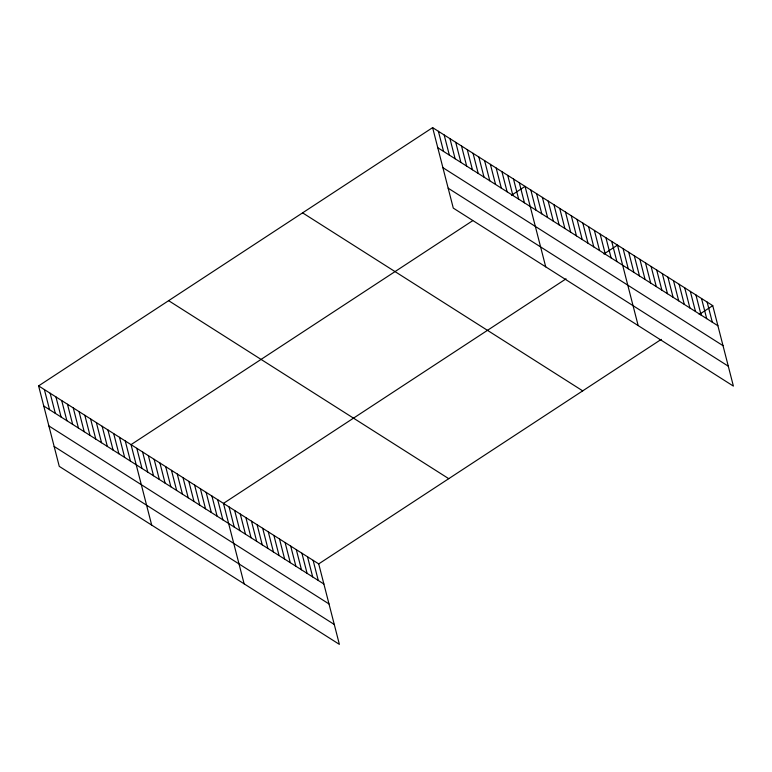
<?xml version="1.0" encoding="UTF-8"?>
<svg xmlns="http://www.w3.org/2000/svg" width="772" height="772" viewBox="0 0 772 772"><rect width="100%" height="100%" fill="white"/><g stroke="black" fill="none" stroke-linecap="round" stroke-linejoin="round"><path stroke-width="1.16" d="M38.6 385.894L318.72 563.898L339.381 644.369L59.261 466.365L38.6 385.894L432.619 127.631L712.739 305.635L733.4 386.106L453.28 208.102L432.619 127.631M472.686 220.695L131.037 444.633L151.698 525.114M511.518 195.248L525.057 186.37L545.717 266.842M566.03 278.846L223.475 503.383L244.135 583.854M603.955 253.988L617.494 245.11L638.164 325.581M318.72 563.898L661.266 339.371M699.191 314.513L712.739 305.635M437.792 147.751L717.902 325.755M442.896 167.669L723.017 345.673M448.165 188.185L728.286 366.189M302.595 212.86L582.715 390.864M168.624 300.665L448.744 478.669M43.772 406.024L323.883 584.028M48.877 425.941L328.997 603.945M54.146 446.457L334.266 624.461M707.133 302.074L712.305 322.194M701.536 298.513L706.698 318.643M695.929 294.952L701.101 315.082M690.332 291.391L695.495 311.521M684.725 287.831L689.898 307.96M679.128 284.27L684.291 304.4M673.522 280.709L678.694 300.839M667.915 277.148L673.087 297.278M662.318 273.587L667.481 293.717M656.711 270.026L661.884 290.156M651.114 266.475L656.277 286.595M645.508 262.914L650.68 283.034M639.911 259.353L645.074 279.474M634.304 255.793L639.477 275.922M628.707 252.232L633.87 272.362M623.101 248.671L628.273 268.801M611.723 241.443L616.886 261.563M605.943 237.766L611.115 257.896M600.162 234.099L605.335 254.22M594.392 230.423L599.554 250.553M588.611 226.756L593.774 246.886M582.831 223.079L588.003 243.209M577.06 219.412L582.223 239.542M571.28 215.735L576.443 235.865M565.5 212.068L570.672 232.198M559.719 208.401L564.892 228.522M553.949 204.725L559.111 224.855M548.168 201.058L553.341 221.178M542.388 197.381L547.56 217.511M536.617 193.714L541.78 213.844M530.837 190.037L536 210.167M519.286 182.694L524.449 202.824M513.505 179.027L518.668 199.157M507.725 175.36L512.898 195.48M501.945 171.683L507.117 191.813M496.174 168.016L501.337 188.136M490.394 164.34L495.566 184.469M484.613 160.672L489.786 180.793M478.843 156.996L484.005 177.126M473.062 153.329L478.225 173.459M467.282 149.652L472.454 169.782M461.511 145.985L466.674 166.115M455.731 142.309L460.894 162.438M449.951 138.642L455.123 158.771M444.17 134.975L449.343 155.095M438.399 131.298L443.562 151.428M313.114 560.337L318.286 580.467M307.517 556.776L312.679 576.906M301.91 553.215L307.082 573.345M296.313 549.664L301.476 569.784M290.706 546.103L295.879 566.223M285.1 542.542L290.272 562.663M279.503 538.981L284.665 559.111M273.896 535.421L279.068 555.551M268.299 531.86L273.462 551.99M262.692 528.299L267.865 548.429M257.095 524.738L262.258 544.868M251.489 521.177L256.661 541.307M245.892 517.616L251.054 537.746M240.285 514.056L245.457 534.185M234.678 510.495L239.851 530.625M229.081 506.943L234.244 527.064M217.704 499.706L222.867 519.836M211.924 496.039L217.086 516.159M206.143 492.362L211.316 512.492M200.373 488.695L205.535 508.825M194.592 485.019L199.755 505.149M188.812 481.352L193.984 501.482M183.032 477.675L188.204 497.805M177.261 474.008L182.424 494.138M171.48 470.341L176.653 490.461M165.7 466.664L170.873 486.794M159.929 462.997L165.092 483.118M154.149 459.321L159.321 479.451M148.369 455.654L153.541 475.784M142.598 451.977L147.761 472.107M136.818 448.31L141.98 468.44M125.257 440.966L130.429 461.096M119.486 437.299L124.649 457.42M113.706 433.623L118.878 453.753M107.926 429.956L113.098 450.076M102.155 426.279L107.318 446.409M96.375 422.612L101.547 442.742M90.594 418.935L95.767 439.065M84.823 415.268L89.986 435.398M79.043 411.592L84.206 431.722M73.263 407.925L78.435 428.055M67.482 404.258L72.655 424.378M61.712 400.581L66.874 420.711M55.931 396.914L61.104 417.034M50.151 393.238L55.323 413.367M44.38 389.57L49.543 409.691"/></g></svg>
